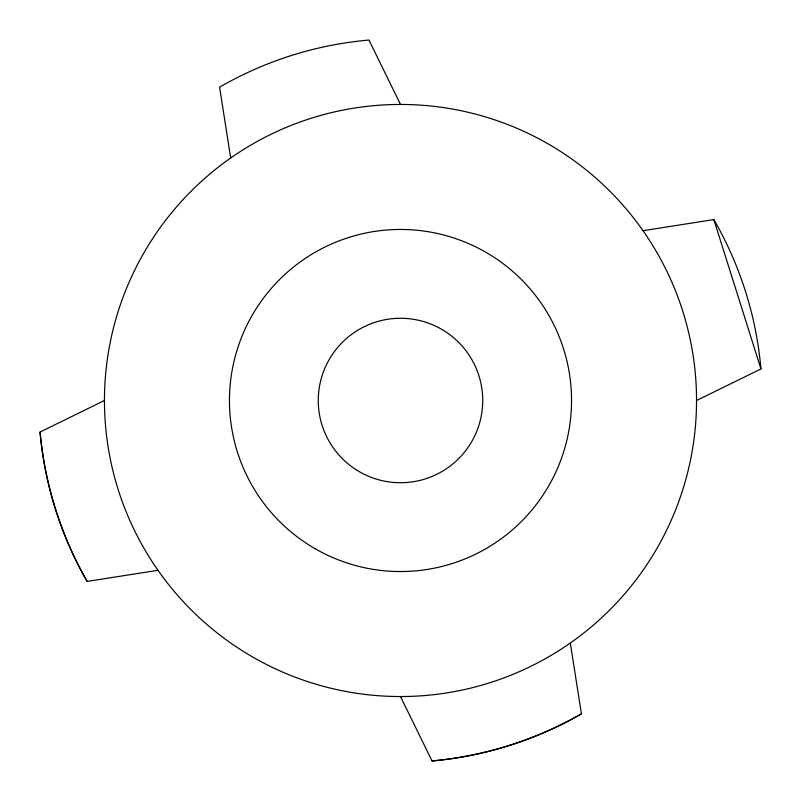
<?xml version="1.0" encoding="UTF-8"?>
<svg xmlns="http://www.w3.org/2000/svg" width="801" height="801" viewBox="0 0 801 801"><rect width="100%" height="100%" fill="white"/><g stroke="black" fill="none" stroke-linecap="round" stroke-linejoin="round"><path stroke-width="1.2" d="M570.302 643.003L581.416 713.851C535.669 739.954 484.475 756.094 432.039 760.95L400.5 696.54M157.997 570.302L87.149 581.416C61.046 535.669 44.906 484.475 40.05 432.039L104.46 400.5M696.54 400.5A296.04 296.04 0 0 0 252.475 144.12A296.04 296.04 0 0 0 252.475 656.88A296.04 296.04 0 0 0 696.54 400.5L760.95 368.961L713.851 219.584L643.003 230.698M400.5 104.46L368.961 40.05A361.832 361.832 0 0 0 219.584 87.149L230.698 157.997M581.416 713.851A361.832 361.832 0 0 1 432.039 760.95M87.149 581.416A361.832 361.832 0 0 1 40.05 432.039M713.851 219.584A361.832 361.832 0 0 1 760.95 368.961M314.973 548.625A171.044 171.044 0 0 0 571.544 400.5A171.044 171.044 0 0 0 314.973 252.375A171.044 171.044 0 0 0 314.973 548.625M355.894 469.586A82.233 82.233 0 0 0 482.633 404.585A82.233 82.233 0 0 0 362.973 327.329A82.233 82.233 0 0 0 355.894 469.586"/></g></svg>
